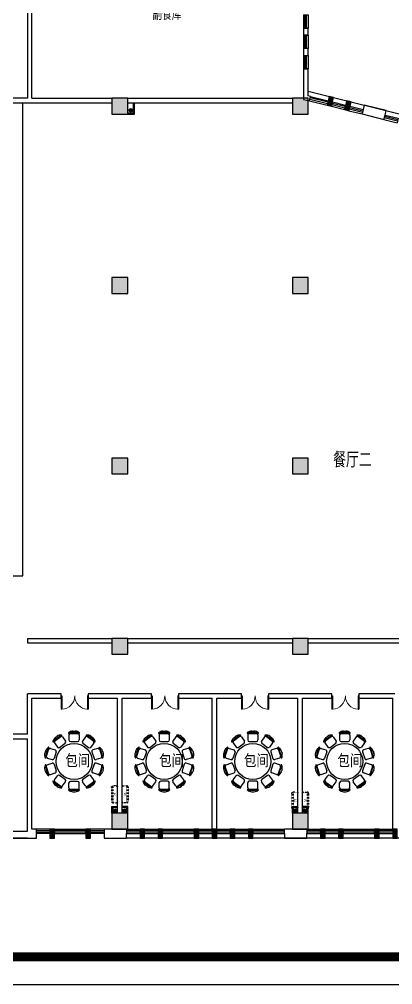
# Model space of a CAD drawing. Header units: inches. Extents: x -584 to 1446124, y -108140 to 99637.
# Drawn here: x 1342978 to 1359534, y 5780 to 48579 of the extents above; entities that cross this region are included whole.
import ezdxf

# ---------------------------------------------------------------- set-up
doc = ezdxf.new("R2010")
doc.units = ezdxf.units.IN
doc.header["$MEASUREMENT"] = 0
doc.linetypes.add('DASH', pattern=[0.35, 0.25, -0.1])
for name, color, linetype in [('0-空调出屋面', 41, 'Continuous'), ('COLUMN', 6, 'Continuous'), ('j家具', 251, 'Continuous'), ('PUB_TEXT', 151, 'Continuous'), ('STAIR', 6, 'Continuous'), ('WALL', 7, 'Continuous'), ('WINDOW', 3, 'Continuous'), ('外框', 7, 'Continuous'), ('空调', 205, 'Continuous')]:
    doc.layers.add(name, color=color, linetype=linetype)
doc.styles.add('_TCH_DIM', font='stylu.ttf')
doc.styles.add('HZ-1', font='MingLiU.ttf', dxfattribs={"width": 0.8})
doc.styles.get("Standard").update_dxf_attribs({"font": '', "width": 0.7, "height": 250})
doc.styles.get('Standard').set_extended_font_data('NSimSun')

# ---------------------------------------------------------------- blocks, each defined once
blk = doc.blocks.new('$plan$00000283')
for p, q in [((-50, 1343), (50, 1343)), ((-917, 870), (-545, 1141)), ((-830, 1057), (-749, 1116)), ((-509, 1083), (-377, 901)), ((-230, 1243), (230, 1243)), ((-225, 1176), (-225, 951)), ((-158, 883), (158, 883)), ((225, 1176), (225, 951)), ((509, 1083), (377, 901)), ((545, 1141), (917, 870)), ((749, 1116), (830, 1057)), ((-1262, 462), (-1293, 368)), ((-1111, 603), (-1253, 165)), ((-1048, 577), (-834, 508)), ((-873, 819), (-741, 637)), ((-646, 622), (-392, 807)), ((392, 807), (646, 622)), ((873, 819), (741, 637)), ((1048, 577), (834, 508)), ((1111, 603), (1253, 165)), ((1262, 462), (1293, 368)), ((-1188, 149), (-974, 80)), ((-791, 423), (-888, 123)), ((791, 423), (888, 123)), ((1188, 149), (974, 80)), ((-1293, -368), (-1262, -462)), ((-1253, -165), (-1111, -603)), ((-1188, -149), (-974, -80)), ((-888, -123), (-791, -423)), ((888, -123), (791, -423)), ((1188, -149), (974, -80)), ((1253, -165), (1111, -603)), ((1293, -368), (1262, -462)), ((-1048, -577), (-834, -508)), ((-873, -819), (-741, -637)), ((-392, -807), (-646, -622)), ((646, -622), (392, -807)), ((873, -819), (741, -637)), ((1048, -577), (834, -508)), ((-545, -1141), (-917, -870)), ((-749, -1116), (-830, -1057)), ((-509, -1083), (-377, -901)), ((230, -1243), (-230, -1243)), ((-225, -1176), (-225, -951)), ((158, -883), (-158, -883)), ((225, -1176), (225, -951)), ((509, -1083), (377, -901)), ((917, -870), (545, -1141)), ((830, -1057), (749, -1116)), ((-50, -1343), (50, -1343))]:
    blk.add_line(p, q)
blk.add_circle((0, 0), 800)
for centre, radius, start, end in [((-40, 1028), 316, 91.7651, 130.7265), ((40, 1028), 316, 49.2735, 88.2349), ((-934, 878), 10, 166.7265, 238.67), ((843, -1161), 2713, 120.8023, 131.1977), ((-636, 808), 316, 127.7651, 166.7265), ((-928, 887), 20, 238.67, 306), ((-818, 858), 67.5, 126, 216), ((-572, 855), 316, 85.2735, 124.2349), ((-564, 1044), 67.5, 36, 126), ((-547, 1159), 10, 13.33, 85.2735), ((-556, 1157), 20, 306, 13.33), ((-431, 862), 67.5, 306, 36), ((-239, 1259), 10, 130.7265, 202.67), ((-230, 1263), 20, 202.67, 270), ((0, -1435), 2713, 84.8023, 95.1977), ((-158, 1176), 67.5, 90, 180), ((-158, 951), 67.5, 180, 270), ((158, 1176), 67.5, 0, 90), ((158, 951), 67.5, 270, 0), ((230, 1263), 20, 270, 337.33), ((239, 1259), 10, 337.33, 49.2735), ((431, 862), 67.5, 144, 234), ((564, 1044), 67.5, 54, 144), ((556, 1157), 20, 166.67, 234), ((547, 1159), 10, 94.7265, 166.67), ((572, 855), 316, 55.7651, 94.7265), ((-843, -1161), 2713, 48.8023, 59.1977), ((636, 808), 316, 13.2735, 52.2349), ((818, 858), 67.5, 324, 54), ((928, 887), 20, 234, 301.33), ((934, 878), 10, 301.33, 13.2735), ((1365, -443), 2713, 156.8023, 167.1977), ((-965, 355), 316, 121.2735, 160.2349), ((-1069, 513), 67.5, 72, 162), ((-1124, 617), 10, 49.33, 121.2735), ((-1130, 609), 20, 342, 49.33), ((-855, 444), 67.5, 342, 72), ((-686, 676), 67.5, 216, 306), ((686, 676), 67.5, 234, 324), ((855, 444), 67.5, 108, 198), ((1069, 513), 67.5, 18, 108), ((1130, 609), 20, 130.67, 198), ((1124, 617), 10, 58.7265, 130.67), ((965, 355), 316, 19.7651, 58.7265), ((-1365, -443), 2713, 12.8023, 23.1977), ((-990, 280), 316, 163.7651, 202.7265), ((-1271, 162), 10, 202.7265, 274.67), ((-1272, 172), 20, 274.67, 342), ((-1167, 213), 67.5, 162, 252), ((-953, 144), 67.5, 252, 342), ((953, 144), 67.5, 198, 288), ((1167, 213), 67.5, 288, 18), ((1272, 172), 20, 198, 265.33), ((1271, 162), 10, 265.33, 337.2735), ((990, 280), 316, 337.2735, 16.2349), ((-990, -280), 316, 157.2735, 196.2349), ((-1271, -162), 10, 85.33, 157.2735), ((1365, 443), 2713, 192.8023, 203.1977), ((-1272, -172), 20, 18, 85.33), ((-1167, -213), 67.5, 108, 198), ((-953, -144), 67.5, 18, 108), ((-855, -444), 67.5, 288, 18), ((855, -444), 67.5, 162, 252), ((953, -144), 67.5, 72, 162), ((-1365, 443), 2713, 336.8023, 347.1977), ((1167, -213), 67.5, 342, 72), ((1272, -172), 20, 94.67, 162), ((1271, -162), 10, 22.7265, 94.67), ((990, -280), 316, 343.7651, 22.7265), ((-965, -355), 316, 199.7651, 238.7265), ((-1069, -513), 67.5, 198, 288), ((-1124, -617), 10, 238.7265, 310.67), ((-1130, -609), 20, 310.67, 18), ((-818, -858), 67.5, 144, 234), ((-686, -676), 67.5, 54, 144), ((-431, -862), 67.5, 324, 54), ((431, -862), 67.5, 126, 216), ((686, -676), 67.5, 36, 126), ((818, -858), 67.5, 306, 36), ((1069, -513), 67.5, 252, 342), ((1130, -609), 20, 162, 229.33), ((1124, -617), 10, 229.33, 301.2735), ((965, -355), 316, 301.2735, 340.2349), ((-934, -878), 10, 121.33, 193.2735), ((-636, -808), 316, 193.2735, 232.2349), ((843, 1161), 2713, 228.8023, 239.1977), ((-928, -887), 20, 54, 121.33), ((-572, -855), 316, 235.7651, 274.7265), ((-564, -1044), 67.5, 234, 324), ((-547, -1159), 10, 274.7265, 346.67), ((-556, -1157), 20, 346.67, 54), ((-239, -1259), 10, 157.33, 229.2735), ((-230, -1263), 20, 90, 157.33), ((-40, -1028), 316, 229.2735, 268.2349), ((0, 1435), 2713, 264.8023, 275.1977), ((-158, -951), 67.5, 90, 180), ((-158, -1176), 67.5, 180, 270), ((40, -1028), 316, 271.7651, 310.7265), ((158, -951), 67.5, 0, 90), ((158, -1176), 67.5, 270, 0), ((230, -1263), 20, 22.67, 90), ((239, -1259), 10, 310.7265, 22.67), ((564, -1044), 67.5, 216, 306), ((556, -1157), 20, 126, 193.33), ((547, -1159), 10, 193.33, 265.2735), ((-843, 1161), 2713, 300.8023, 311.1977), ((572, -855), 316, 265.2735, 304.2349), ((636, -808), 316, 307.7651, 346.7265), ((928, -887), 20, 58.67, 126), ((934, -878), 10, 346.7265, 58.67)]:
    blk.add_arc(centre, radius, start, end)
blk = doc.blocks.new('fgjhgjghkgk')
at = {"layer": '空调', "linetype": 'DASH', "ltscale": 0.3}
for p, q in [((124168, 468661), (124320, 468661)), ((124320, 468661), (124320, 467911)), ((124108, 467971), (124108, 468601)), ((124380, 468601), (124380, 467971)), ((124320, 467911), (124168, 467911))]:
    blk.add_line(p, q, dxfattribs=at)
for centre, start, end in [((124168, 468601), 90, 180), ((124320, 468601), 0, 90), ((124168, 467971), 180, 270), ((124320, 467971), 270, 0)]:
    blk.add_arc(centre, 60, start, end, dxfattribs=at)
at = {"layer": '空调', "linetype": 'DASH', "ltscale": 0.3, "style": 'HZ-1', "text_generation_flag": 4}
blk.add_text('AC', height=100, rotation=270, dxfattribs=at).set_placement((124287, 468364))
blk = doc.blocks.new('_FZH')
at = {"layer": 'WALL'}
blk.add_lwpolyline([(-0.5, -0.5), (0.5, -0.5), (0.5, 0.5), (-0.5, 0.5)], close=True, dxfattribs=at)
blk.add_solid([(-0.5, -0.5), (0.5, -0.5), (-0.5, 0.5), (0.5, 0.5)], dxfattribs=at)
blk = doc.blocks.new('$WINLIB2D$00000001')
at = {"color": 0}
for points in [[(-0.5, 0.5), (-0.5, -0.5)], [(-0.5, 0.5), (0.5, 0.5)], [(0.5, -0.5), (0.5, 0.5)], [(0.5, 0.167), (-0.5, 0.167)], [(0.5, -0.167), (-0.5, -0.167)], [(-0.5, -0.5), (0.5, -0.5)]]:
    blk.add_lwpolyline(points, dxfattribs=at)
blk = doc.blocks.new('$DorLib2D$00000002')
for p, q in [((-0.5, 0), (-0.5, 0.4875)), ((-0.475, 0.4875), (-0.5, 0.4875)), ((-0.475, 0), (-0.475, 0.4875)), ((0.475, 0), (0.475, 0.4875)), ((0.475, 0.4875), (0.5, 0.4875)), ((0.5, 0), (0.5, 0.4875)), ((-0.5, 0), (-0.475, 0)), ((0.5, 0), (0.475, 0))]:
    blk.add_line(p, q)
at = {"lineweight": 13}
for centre, start, end in [((-0.4875, 0), 0, 88.53072), ((0.4875, 0), 91.46928, 180)]:
    blk.add_arc(centre, 0.4875, start, end, dxfattribs=at)
blk = doc.blocks.new('$TCHSYS$WIN2D')
for p, q in [((-0.5, 0.5), (0.5, 0.5)), ((-0.5, 0.5), (-0.5, -0.5)), ((0.5, 0.167), (-0.5, 0.167)), ((0.5, 0.5), (0.5, -0.5)), ((0.5, -0.167), (-0.5, -0.167)), ((-0.5, -0.5), (0.5, -0.5))]:
    blk.add_line(p, q)

msp = doc.modelspace()

# ---------------------------------------------------------------- hatches: boundary and pattern name
at = {"layer": '0-空调出屋面'}
h = msp.add_hatch(dxfattribs=at)
h.set_pattern_fill('ANSI31', color=256, scale=10, style=0)
h.set_pattern_definition([(315, (1347852.474, 44613.45), (-11.2253, -11.2253), [])])
h.paths.add_polyline_path([(1347852.5, 44548.4, -1), (1347982.5, 44548.4, -1)])
h = msp.add_hatch(dxfattribs=at)
h.set_pattern_fill('ANSI31', color=256, scale=10, style=0)
h.set_pattern_definition([(315, (1347171.507, 13547.858), (-11.2253, -11.2253), [])])
h.paths.add_polyline_path([(1347171.5, 13482.9, -1), (1347301.5, 13482.9, -1)])
h = msp.add_hatch(dxfattribs=at)
h.set_pattern_fill('ANSI31', color=256, scale=10, style=0)
h.set_pattern_definition([(315, (1347570.422, 13561.318), (-11.2253, -11.2253), [])])
h.paths.add_polyline_path([(1347570.4, 13496.3, -1), (1347700.4, 13496.3, -1)])
h = msp.add_hatch(dxfattribs=at)
h.set_pattern_fill('ANSI31', color=256, scale=10, style=0)
h.set_pattern_definition([(315, (1355171.507, 13547.858), (-11.2253, -11.2253), [])])
h.paths.add_polyline_path([(1355171.5, 13482.9, -1), (1355301.5, 13482.9, -1)])
h = msp.add_hatch(dxfattribs=at)
h.set_pattern_fill('ANSI31', color=256, scale=10, style=0)
h.set_pattern_definition([(315, (1355570.422, 13561.318), (-11.2253, -11.2253), [])])
h.paths.add_polyline_path([(1355570.4, 13496.3, -1), (1355700.4, 13496.3, -1)])

# ---------------------------------------------------------------- linework, layer by layer
msp.add_line((1343334.2, 12279.5), (1323834.2, 12279.5))
for centre, radius in [((1347917.5, 44548.4), 75), ((1347917.5, 44548.4), 65), ((1347236.5, 13482.9), 75), ((1347236.5, 13482.9), 65), ((1347635.4, 13496.3), 75), ((1347635.4, 13496.3), 65), ((1355236.5, 13482.9), 75), ((1355236.5, 13482.9), 65), ((1355635.4, 13496.3), 75), ((1355635.4, 13496.3), 65)]:
    msp.add_circle(centre, radius, dxfattribs=at)
at = {"layer": 'COLUMN'}
for p, q in [((1358271.4, 44772), (1358223, 44578)), ((1359241.6, 44530.1), (1358271.4, 44772)), ((1359193.3, 44336.1), (1359241.6, 44530.1)), ((1358174.6, 44383.9), (1359144.9, 44142)), ((1347734.2, 12679.5), (1346734.2, 12679.5)), ((1346734.2, 12679.5), (1346734.2, 12679.5)), ((1346734.2, 12479.5), (1346734.2, 12279.5)), ((1347734.2, 12679.5), (1347734.2, 12679.5)), ((1347734.2, 12279.5), (1347734.2, 12479.5)), ((1355734.2, 12679.5), (1354734.2, 12679.5)), ((1354734.2, 12479.5), (1354734.2, 12279.5)), ((1355734.2, 12279.5), (1355734.2, 12479.5)), ((1346734.2, 12279.5), (1347734.2, 12279.5)), ((1354734.2, 12279.5), (1355734.2, 12279.5))]:
    msp.add_line(p, q, dxfattribs=at)
for points in [[(1347784.2, 44379.5), (1348084.2, 44379.5), (1348084.2, 44879.5)], [(1347784.2, 44429.5), (1348034.2, 44429.5), (1348034.2, 44879.5)]]:
    msp.add_lwpolyline(points, dxfattribs=at)
at = {"layer": 'STAIR'}
for points in [[(1355784.2, 45394.9), (1371084.2, 41578.9)], [(1374187.9, 12279.5), (1347734.2, 12279.5)]]:
    msp.add_lwpolyline(points, dxfattribs=at)
msp.add_lwpolyline([(1379434.2, 39496.2), (1387894.6, 37386.1), (1388199.4, 37310, -0.40792), (1392659.6, 29705.2), (1392610.5, 29508.3), (1388314.9, 12279.5), (1347734.2, 12279.5)], format="xyb", dxfattribs=at)
at = {"layer": 'WALL'}
for p, q in [((1343334.2, 51590.1), (1343334.2, 45079.5)), ((1343534.2, 45079.5), (1343534.2, 51590.1)), ((1355784.2, 48179.5), (1355584.2, 48179.5)), ((1355584.2, 48179.5), (1355584.2, 47879.5)), ((1355784.2, 47879.5), (1355784.2, 48179.5)), ((1355584.2, 47879.5), (1355784.2, 47879.5)), ((1355784.2, 47279.5), (1355584.2, 47279.5)), ((1355584.2, 47279.5), (1355584.2, 46979.5)), ((1355784.2, 46979.5), (1355784.2, 47279.5)), ((1355584.2, 46979.5), (1355784.2, 46979.5)), ((1355784.2, 46379.5), (1355584.2, 46379.5)), ((1355584.2, 46379.5), (1355584.2, 45029.8)), ((1355784.2, 45186), (1355784.2, 46379.5)), ((1343334.2, 45079.5), (1342584.2, 45079.5)), ((1343534.2, 45079.5), (1347084.2, 45079.5)), ((1347784.2, 45079.5), (1355084.2, 45079.5)), ((1355584.2, 45029.8), (1355845.9, 44964.5)), ((1355894.3, 45158.6), (1355784.2, 45186)), ((1355845.9, 44964.5), (1355894.3, 45158.6)), ((1342584.2, 44879.5), (1343434.2, 44879.5)), ((1343434.2, 44879.5), (1347084.2, 44879.5)), ((1347784.2, 44879.5), (1355084.2, 44879.5)), ((1343334.2, 21129.5), (1347084.2, 21129.5)), ((1343334.2, 21129.5), (1343334.2, 20929.5)), ((1347784.2, 21129.5), (1355084.2, 21129.5)), ((1355784.2, 21129.5), (1363084.2, 21129.5)), ((1343334.2, 20929.5), (1347084.2, 20929.5)), ((1347784.2, 20929.5), (1355084.2, 20929.5)), ((1355784.2, 20929.5), (1363084.2, 20929.5)), ((1344834.5, 18679.5), (1343334.2, 18679.5)), ((1343334.2, 16879.5), (1343334.2, 18679.5)), ((1343534.2, 18479.5), (1344834.5, 18479.5)), ((1343534.2, 16779.5), (1343534.2, 18479.5)), ((1344834.5, 18479.5), (1344834.5, 18679.5)), ((1347434.2, 18679.5), (1346034.5, 18679.5)), ((1346034.5, 18679.5), (1346034.5, 18479.5)), ((1346034.5, 18479.5), (1347334.2, 18479.5)), ((1347334.2, 13379.5), (1347334.2, 18479.5)), ((1348834.2, 18679.5), (1347434.2, 18679.5)), ((1347534.2, 18479.5), (1348834.2, 18479.5)), ((1347534.2, 13379.5), (1347534.2, 18479.5)), ((1348834.2, 18479.5), (1348834.2, 18679.5)), ((1351634.2, 18679.5), (1350034.2, 18679.5)), ((1350034.2, 18679.5), (1350034.2, 18479.5)), ((1350034.2, 18479.5), (1351534.2, 18479.5)), ((1351534.2, 12679.5), (1351534.2, 18479.5)), ((1352834.2, 18679.5), (1351634.2, 18679.5)), ((1351734.2, 12679.5), (1351734.2, 18479.5)), ((1351734.2, 18479.5), (1352834.2, 18479.5)), ((1352834.2, 18479.5), (1352834.2, 18679.5)), ((1355434.2, 18679.5), (1354034.2, 18679.5)), ((1354034.2, 18679.5), (1354034.2, 18479.5)), ((1354034.2, 18479.5), (1355334.2, 18479.5)), ((1355334.2, 13379.5), (1355334.2, 18479.5)), ((1356834.2, 18679.5), (1355434.2, 18679.5)), ((1355534.2, 13379.5), (1355534.2, 18479.5)), ((1355534.2, 18479.5), (1356834.2, 18479.5)), ((1356834.2, 18479.5), (1356834.2, 18679.5)), ((1359634.2, 18679.5), (1358034.2, 18679.5)), ((1358034.2, 18679.5), (1358034.2, 18479.5)), ((1358034.2, 18479.5), (1359534.2, 18479.5)), ((1359534.2, 12679.5), (1359534.2, 18479.5)), ((1343334.2, 16879.5), (1342534.2, 16879.5)), ((1343534.2, 12679.5), (1343534.2, 16779.5)), ((1342534.2, 16679.5), (1343334.2, 16679.5)), ((1343334.2, 12579.5), (1343334.2, 16679.5)), ((1342434.2, 12579.5), (1343334.2, 12579.5)), ((1343334.2, 12579.5), (1343334.2, 12579.5)), ((1343734.2, 12679.5), (1343534.2, 12679.5)), ((1343734.2, 12479.5), (1343734.2, 12679.5)), ((1343734.2, 12279.5), (1343734.2, 12479.5)), ((1342434.2, 12279.5), (1343734.2, 12279.5))]:
    msp.add_line(p, q, dxfattribs=at)
at = {"layer": 'WALL', "color": 3}
for p, q in [((1343134.2, 23902.3), (1343134.2, 44879.5)), ((1341355, 23902.3), (1343134.2, 23902.3))]:
    msp.add_line(p, q, dxfattribs=at)
at = {"layer": 'WALL'}
for points in [[(1347084.2, 13379.5), (1347084.2, 13679.5), (1347334.2, 13679.5)], [(1347134.2, 13379.5), (1347134.2, 13629.5), (1347334.2, 13629.5)], [(1347784.2, 13379.5), (1347784.2, 13679.5), (1347534.2, 13679.5)], [(1347734.2, 13379.5), (1347734.2, 13629.5), (1347534.2, 13629.5)], [(1355084.2, 13379.5), (1355084.2, 13679.5), (1355334.2, 13679.5)], [(1355134.2, 13379.5), (1355134.2, 13629.5), (1355334.2, 13629.5)], [(1355784.2, 13379.5), (1355784.2, 13679.5), (1355534.2, 13679.5)], [(1355734.2, 13379.5), (1355734.2, 13629.5), (1355534.2, 13629.5)]]:
    msp.add_lwpolyline(points, dxfattribs=at)
at = {"layer": '外框', "lineweight": -2}
msp.add_line((1446123.6, 5779.8), (1312186.2, 5779.8), dxfattribs=at)
at = {"layer": '外框', "lineweight": -2, "const_width": 391.5}
msp.add_lwpolyline([(1317389.8, 7015.2), (1440720.9, 7015.2, 0.4142136), (1444636.1, 10930.4), (1444636.1, 94453.3, 0.4142136), (1440720.9, 98368.5), (1317389.8, 98368.5, 0.4142136), (1313474.6, 94453.3), (1313474.6, 10930.4, 0.4142136)], format="xyb", close=True, dxfattribs=at)

# ---------------------------------------------------------------- block references
at = {"layer": 'COLUMN'}
for p, xscale, yscale, zscale in [((1347434.2, 44729.5), 700, 700, 700), ((1355434.2, 44729.5), 700, 700, 700), ((1347434.2, 36779.5), 700, 700, 700), ((1355434.2, 36779.5), 700, 700, 700), ((1347434.2, 28779.5), 700, 700, 700), ((1355434.2, 28779.5), 700, 700, 700), ((1347434.2, 20779.5), 700, 700, 700), ((1355434.2, 20779.5), 700, 700, 700), ((1347434.2, 13029.5), 700, 700, 700), ((1355434.2, 13029.5), 700, 700, 700), ((1344434.2, 12479.5), 200, 400, 400), ((1348434.2, 12479.5), 200, 400, 400), ((1349234.2, 12479.5), 200, 400, 400), ((1350834.2, 12479.5), 200, 400, 400), ((1351634.2, 12479.5), 200, 400, 400), ((1352434.2, 12479.5), 200, 400, 400), ((1353234.2, 12479.5), 200, 400, 400), ((1356434.2, 12479.5), 200, 400, 400), ((1357234.2, 12479.5), 200, 400, 400), ((1358834.2, 12479.5), 200, 400, 400), ((1359634.2, 12479.5), 200, 400, 400)]:
    msp.add_blockref('_FZH', p, dxfattribs=dict(at, xscale=xscale, yscale=yscale, zscale=zscale))
at = {"layer": 'COLUMN', "yscale": 200}
for p, xscale, zscale, rotation in [((1356767.5, 44940.9), 400.0000000000501, 200.000000000025, 76.00000000002791), ((1357543.8, 44747.3), 399.9999999998241, 200.000000000025, 76.00000000001982), ((1346034.2, 12479.5), 400, 200, 90)]:
    msp.add_blockref('_FZH', p, dxfattribs=dict(at, xscale=xscale, zscale=zscale, rotation=rotation))
at = {"layer": 'j家具'}
for p in [(1345405.1, 15678.1), (1349405.1, 15679.5), (1353334.2, 15679.5), (1357405.1, 15679.5)]:
    msp.add_blockref('$plan$00000283', p, dxfattribs=at)
at = {"layer": 'WINDOW'}
for name, p, xscale, yscale, zscale, rotation in [('$TCHSYS$WIN2D', (1355684.2, 48479.5), -600, 200, -600, 89.99999999997779), ('$TCHSYS$WIN2D', (1355684.2, 47579.5), -600, -200, -600, 89.99999999997779), ('$TCHSYS$WIN2D', (1355684.2, 46679.5), -600, 200, -600, 89.99999999997779), ('$WINLIB2D$00000001', (1356258.2, 44964.8), 799.9999999999445, -200, 800, 346.0000000000036), ('$WINLIB2D$00000001', (1357131.5, 44747.1), 599.9999999999196, 200, 600, 345.9999999999955), ('$WINLIB2D$00000001', (1357907.7, 44553.5), 599.9999999999055, -200, 600, 346.000000000001), ('$WINLIB2D$00000001', (1359460.2, 44166.4), 599.9999999999336, -200, 600, 345.9999999999902), ('$DorLib2D$00000002', (1345434.5, 18579.5), -1200, -1200, -1200, 359.9999999999889), ('$DorLib2D$00000002', (1349434.2, 18579.5), -1200, -1200, -1200, 359.9999999999944), ('$DorLib2D$00000002', (1353434.2, 18579.5), -1200, -1200, -1200, 359.9999999999889), ('$DorLib2D$00000002', (1357434.2, 18579.5), -1200, -1200, -1200, 359.9999999999917)]:
    msp.add_blockref(name, p, dxfattribs=dict(at, xscale=xscale, yscale=yscale, zscale=zscale, rotation=rotation))
for p, xscale, yscale, zscale in [((1344034.2, 12579.5), -600, 200, -600), ((1345234.2, 12579.5), 1400, 200, 1400), ((1346434.2, 12579.5), -600, 200, -600), ((1348034.2, 12579.5), 600, 200, 600), ((1348834.2, 12579.5), 600, -200, 600), ((1350034.2, 12579.5), 1400, 200, 1400), ((1351234.2, 12579.5), 600, -200, 600), ((1352034.2, 12579.5), 600, 200, 600), ((1352834.2, 12579.5), 600, -200, 600), ((1354034.2, 12579.5), 1400, 200, 1400), ((1356034.2, 12579.5), 600, 200, 600), ((1356834.2, 12579.5), 600, -200, 600), ((1358034.2, 12579.5), 1400, 200, 1400), ((1359234.2, 12579.5), 600, -200, 600)]:
    msp.add_blockref('$WINLIB2D$00000001', p, dxfattribs=dict(at, xscale=xscale, yscale=yscale, zscale=zscale))
at = {"layer": '空调', "xscale": -1}
for p in [(1471442.6, -454071.2), (1479442.6, -454342.3)]:
    msp.add_blockref('fgjhgjghkgk', p, dxfattribs=at)
at = {"layer": '空调'}
for p in [(1223425.8, -454071.2), (1231425.8, -454342.3)]:
    msp.add_blockref('fgjhgjghkgk', p, dxfattribs=at)

# ---------------------------------------------------------------- texts
at = {"layer": 'PUB_TEXT', "width": 0.8}
msp.add_text('副食库', height=398.73, dxfattribs=at).set_placement((1348869.3, 48590.8))
at = {"layer": 'PUB_TEXT', "style": '_TCH_DIM', "width": 0.8}
for p in [(1345015.7, 15470.8), (1349178.7, 15470.8), (1352937.7, 15470.8), (1357083.7, 15470.8)]:
    msp.add_text('包间', height=506.38, dxfattribs=at).set_placement(p)
at = {"layer": 'WALL', "insert": (1356891, 29370.7), "char_height": 600, "width": 21939.099, "attachment_point": 1}
msp.add_mtext('{\\fSimHei|b0|i0|c134|p49;\\C0;餐厅二}', dxfattribs=at)

doc.saveas('drawing.dxf')
